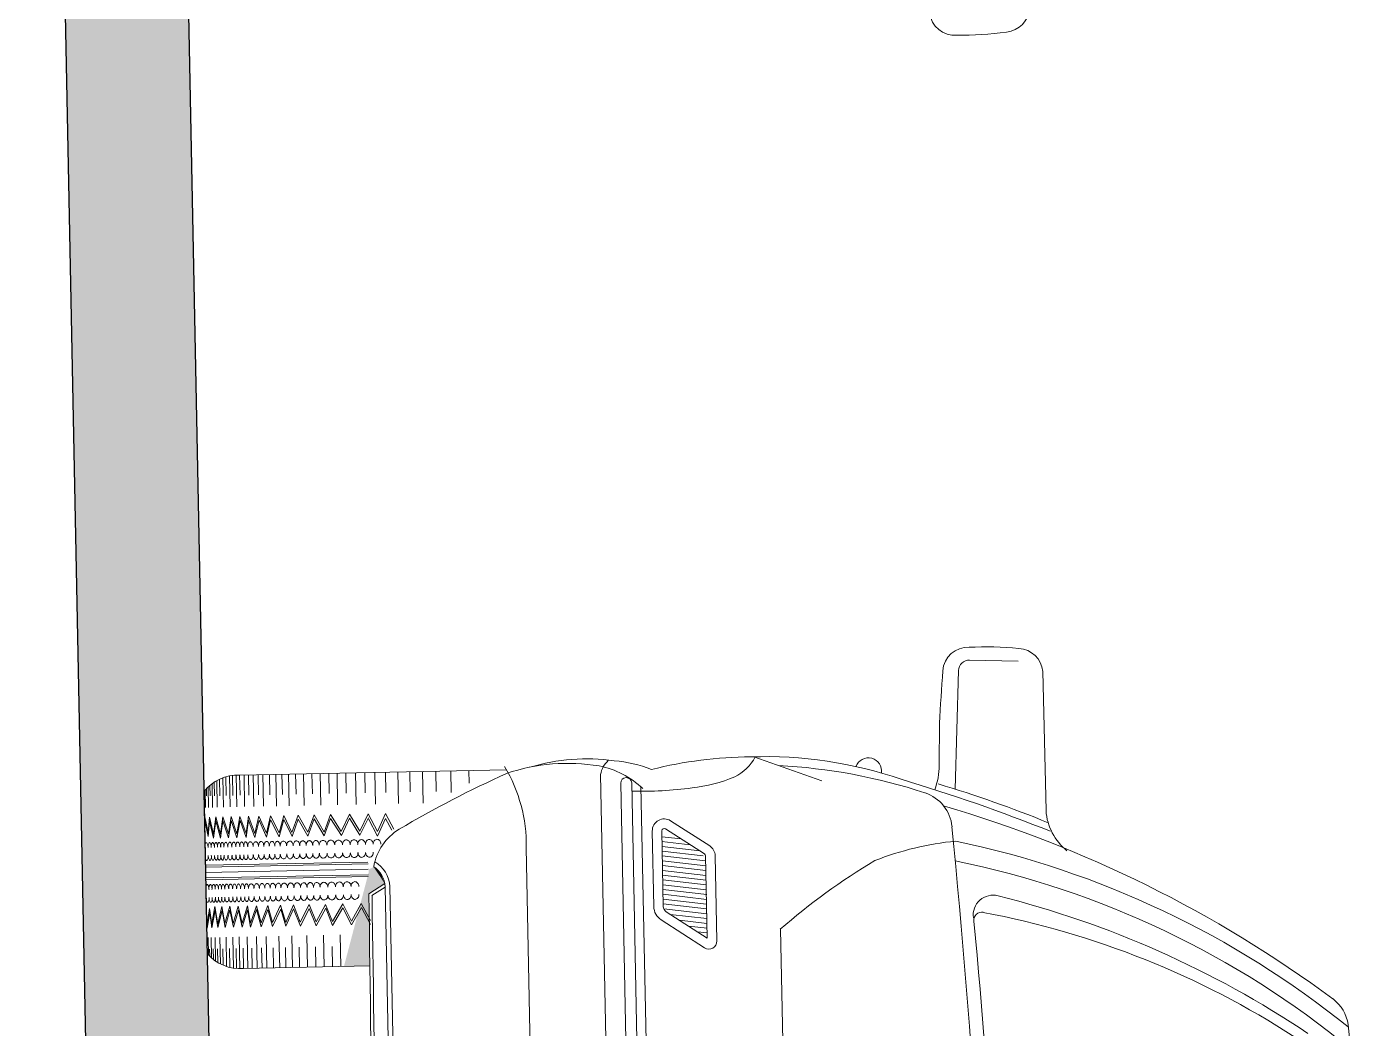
# Model space of a CAD drawing. Header units: feet. Extents: x 50754 to 76410, y 49660 to 67674.
# Drawn here: x 70055.1 to 70148.1, y 54781 to 54850.3 of the extents above; entities that cross this region are included whole.
import ezdxf

# ---------------------------------------------------------------- set-up
doc = ezdxf.new("R2010")
doc.units = ezdxf.units.FT
doc.linetypes.add('Amconstr', pattern=[9999, 9999, 0])
doc.layers.add('1_CAR', color=1, linetype='Continuous', lineweight=0)
for name, color, linetype in [('1_HATCH', 8, 'Continuous'), ('1_LINE', 4, 'Continuous'), ('MS GATE', 1, 'Continuous')]:
    doc.layers.add(name, color=color, linetype=linetype)

# ---------------------------------------------------------------- blocks, each defined once
blk = doc.blocks.new('admin enlclave road')
at = {"layer": '1_HATCH'}
blk.add_hatch(color=253, dxfattribs=at).paths.add_polyline_path([(44844.0095, -5351.3623), (44844.2076, -5351.3351), (44845.3463, -5358.5472), (44845.1481, -5358.5745)])
at = {"layer": '1_CAR', "color": 253, "linetype": 'Continuous'}
for p, q in [((44845.6704, -5356.1489), (44845.5733, -5355.5335)), ((44845.3689, -5355.54), (44844.9415, -5355.6075)), ((44845.2799, -5355.554), (44845.2854, -5355.5888)), ((44845.3088, -5355.5495), (44845.3121, -5355.5699)), ((44845.654, -5356.1588), (44845.5558, -5355.5363)), ((44845.6861, -5356.1518), (44845.5889, -5355.5364)), ((44845.1272, -5355.5781), (44845.1352, -5355.6289)), ((44845.1421, -5355.5758), (44845.1472, -5355.6082)), ((44845.1583, -5355.5732), (44845.1663, -5355.624)), ((44845.1753, -5355.5705), (44845.1804, -5355.6029)), ((44845.1951, -5355.5674), (44845.2031, -5355.6182)), ((44845.2141, -5355.5644), (44845.2193, -5355.5968)), ((44845.2346, -5355.5612), (44845.2427, -5355.6119)), ((44845.2558, -5355.5578), (44845.261, -5355.5902)), ((44844.9894, -5355.5999), (44844.9945, -5355.6323)), ((44844.9993, -5355.5983), (44845.0073, -5355.6491)), ((44845.0092, -5355.5968), (44845.0143, -5355.6291)), ((44845.0198, -5355.5951), (44845.0278, -5355.6458)), ((44845.0311, -5355.5933), (44845.0362, -5355.6257)), ((44845.0438, -5355.5913), (44845.0518, -5355.642)), ((44845.0573, -5355.5892), (44845.0624, -5355.6215)), ((44845.0707, -5355.5871), (44845.0787, -5355.6378)), ((44845.0841, -5355.5849), (44845.0892, -5355.6173)), ((44845.0975, -5355.5828), (44845.1055, -5355.6336)), ((44845.1117, -5355.5806), (44845.1168, -5355.6129)), ((44844.9059, -5355.6215), (44844.9126, -5355.664)), ((44844.9098, -5355.6187), (44844.9139, -5355.645)), ((44844.9151, -5355.6155), (44844.9225, -5355.6625)), ((44844.9198, -5355.6132), (44844.9245, -5355.6433)), ((44844.9253, -5355.6111), (44844.9331, -5355.6608)), ((44844.9301, -5355.6096), (44844.9351, -5355.6416)), ((44844.9357, -5355.6083), (44844.9437, -5355.6591)), ((44844.9413, -5355.6075), (44844.9465, -5355.6398)), ((44844.9484, -5355.6064), (44844.9564, -5355.6571)), ((44844.9555, -5355.6052), (44844.9606, -5355.6376)), ((44844.9633, -5355.604), (44844.9713, -5355.6548)), ((44844.971, -5355.6028), (44844.9761, -5355.6352)), ((44844.9788, -5355.6016), (44844.9868, -5355.6523)), ((44845.6337, -5355.6133), (44845.6653, -5355.6126)), ((44845.6349, -5355.621), (44845.6811, -5355.62)), ((44844.8876, -5355.642), (44844.9285, -5355.9013)), ((44844.8893, -5355.6393), (44844.8937, -5355.667)), ((44844.8909, -5355.6369), (44844.8927, -5355.6483)), ((44844.8934, -5355.6336), (44844.8985, -5355.6662)), ((44844.8958, -5355.6308), (44844.8984, -5355.6474)), ((44844.8989, -5355.6275), (44844.9048, -5355.6653)), ((44844.902, -5355.6246), (44844.9055, -5355.6463)), ((44845.1843, -5355.6371), (44845.201, -5355.6604)), ((44845.6361, -5355.6287), (44845.6978, -5355.6273)), ((44845.6374, -5355.6364), (44845.704, -5355.6349)), ((44845.6386, -5355.6441), (44845.7091, -5355.6425)), ((44845.1856, -5355.6449), (44845.1981, -5355.6624)), ((44845.6398, -5355.6518), (44845.7107, -5355.6502)), ((44845.641, -5355.6595), (44845.7119, -5355.6579)), ((44845.6422, -5355.6672), (44845.7131, -5355.6656)), ((44845.6434, -5355.6749), (44845.7143, -5355.6733)), ((44845.6447, -5355.6826), (44845.7156, -5355.681)), ((44845.6459, -5355.6902), (44845.7168, -5355.6887)), ((44845.6471, -5355.6979), (44845.7186, -5355.6964)), ((44845.6483, -5355.7056), (44845.7192, -5355.7041)), ((44844.9062, -5355.7601), (44845.1669, -5355.7189)), ((44844.9067, -5355.7629), (44845.1674, -5355.7217)), ((44844.9081, -5355.7717), (44845.1688, -5355.7305)), ((44845.6495, -5355.7133), (44845.7204, -5355.7118)), ((44845.6507, -5355.721), (44845.7216, -5355.7195)), ((44845.6527, -5355.7287), (44845.7229, -5355.7272)), ((44844.9095, -5355.7804), (44845.1701, -5355.7393)), ((44844.9099, -5355.7832), (44845.1706, -5355.7421)), ((44845.1752, -5355.7696), (44845.1986, -5355.7497)), ((44845.6644, -5355.7362), (44845.7241, -5355.7349)), ((44845.6802, -5355.7436), (44845.7253, -5355.7426)), ((44845.6961, -5355.751), (44845.7265, -5355.7503)), ((44845.9807, -5356.5951), (44845.8449, -5355.7351)), ((44845.1807, -5355.7716), (44845.2001, -5355.7553)), ((44845.7119, -5355.7583), (44845.7277, -5355.758)), ((44845.0278, -5355.9117), (44845.0198, -5355.8609)), ((44845.0483, -5355.9084), (44845.0402, -5355.8577)), ((44845.0688, -5355.9052), (44845.0607, -5355.8545)), ((44845.0928, -5355.9014), (44845.0848, -5355.8507)), ((44845.1196, -5355.8972), (44845.1116, -5355.8464)), ((44845.1465, -5355.8929), (44845.1385, -5355.8422)), ((44844.931, -5355.9034), (44844.9266, -5355.8756)), ((44844.9366, -5355.9075), (44844.9315, -5355.8749)), ((44844.9437, -5355.9116), (44844.9378, -5355.8739)), ((44844.9523, -5355.9152), (44844.9455, -5355.8727)), ((44844.9628, -5355.918), (44844.9554, -5355.8711)), ((44844.9739, -5355.9191), (44844.966, -5355.8694)), ((44844.9847, -5355.9186), (44844.9766, -5355.8677)), ((44844.9974, -5355.9165), (44844.9894, -5355.8657)), ((44845.0044, -5355.9154), (44844.9993, -5355.883)), ((44845.0122, -5355.9141), (44845.0042, -5355.8634)), ((44845.02, -5355.9129), (44845.0149, -5355.8805)), ((44845.0384, -5355.91), (44845.0333, -5355.8776)), ((44845.0582, -5355.9069), (44845.053, -5355.8745)), ((44845.0801, -5355.9034), (44845.075, -5355.8711)), ((44845.1062, -5355.8993), (44845.1011, -5355.8669)), ((44845.1331, -5355.8951), (44845.128, -5355.8627)), ((44844.9333, -5355.9052), (44844.9315, -5355.8937)), ((44844.9398, -5355.9094), (44844.9371, -5355.8928)), ((44844.9476, -5355.9134), (44844.9442, -5355.8917)), ((44844.9568, -5355.9166), (44844.9527, -5355.8904)), ((44844.968, -5355.9188), (44844.9633, -5355.8887)), ((44844.979, -5355.9191), (44844.9739, -5355.887)), ((44844.9903, -5355.9176), (44844.9852, -5355.8852)), ((44845.1929, -5355.8856), (44844.9905, -5355.9176))]:
    blk.add_line(p, q, dxfattribs=at)
for points in [[(44846.029, -5353.9064, 0.209734), (44846.007, -5353.9764), (44846.0414, -5354.1998, -0.375124), (44846.0097, -5354.2434, -0.037007), (44845.9306, -5354.2594, -0.407001), (44845.882, -5354.2294, -0.002874), (44845.8617, -5354.1465), (44845.8493, -5354.0794, 0.088919), (44845.8351, -5354.0417, -1.225539)], [(44846.2879, -5355.5464, -0.209734), (44846.2454, -5355.4865), (44846.2093, -5355.2634, 0.375124), (44846.1658, -5355.2317, 0.037007), (44846.0856, -5355.2408, 0.407001), (44846.0485, -5355.2843, 0.002874), (44846.0548, -5355.3695), (44846.0637, -5355.4372, -0.088919), (44846.0618, -5355.4774, 1.225539)], [(44846.1677, -5355.2524), (44846.0892, -5355.2614, 0.413654), (44846.0739, -5355.2805), (44846.0946, -5355.4721)], [(44845.766, -5355.4642, -0.160892), (44845.7375, -5355.5009, -0.068606), (44845.6714, -5355.5281, -0.042553), (44845.5753, -5355.5464, -1.154804)], [(44845.6022, -5355.5075, -0.061371), (44845.7589, -5355.4653, -0.092248), (44846.0056, -5355.4681, -0.022406), (44846.2569, -5355.5187)], [(44845.4063, -5355.5306, -0.109196), (44845.5403, -5355.5018, -0.080193), (44845.6022, -5355.5075, -1.053882)], [(44845.5923, -5355.5401, 0.145275), (44845.517, -5355.5134, 0.123707), (44845.3702, -5355.5458, 0.027302), (44845.2097, -5355.6593, 0.215996), (44845.1771, -5355.7251)], [(44845.6298, -5357.0025), (44845.4179, -5355.6604, 0.143099), (44845.3652, -5355.5353)], [(44845.8443, -5355.7358, -0.045497), (44845.9813, -5355.6047, -0.069883), (44846.107, -5355.5554, -0.118522), (44846.779, -5355.7675, -5.181435)], [(44845.1469, -5355.6929, 0.080127), (44845.1459, -5355.6899, 0.088898), (44845.1442, -5355.6877, 0.104967), (44845.1419, -5355.6863, 0.120066), (44845.1395, -5355.6861, 0.120066), (44845.1373, -5355.687, 0.104967), (44845.1354, -5355.6891, 0.088898), (44845.1345, -5355.6917, 0.080127), (44845.1345, -5355.6949, 0.080127)], [(44845.1589, -5355.6911, 0.080127), (44845.1579, -5355.6881, 0.088898), (44845.1562, -5355.6859, 0.104967), (44845.1538, -5355.6845, 0.120066), (44845.1514, -5355.6843, 0.120066), (44845.1492, -5355.6852, 0.104967), (44845.1474, -5355.6872, 0.088898), (44845.1464, -5355.6899, 0.080127), (44845.1464, -5355.693, 0.080127)], [(44845.1713, -5355.6891, 0.080127), (44845.1703, -5355.6861, 0.088898), (44845.1686, -5355.6839, 0.104967), (44845.1662, -5355.6825, 0.120066), (44845.1639, -5355.6823, 0.120066), (44845.1616, -5355.6832, 0.104967), (44845.1598, -5355.6853, 0.088898), (44845.1589, -5355.6879, 0.080127), (44845.1589, -5355.6911, 0.080127)], [(44845.1837, -5355.6871, 0.080127), (44845.1828, -5355.6842, 0.088898), (44845.181, -5355.6819, 0.104967), (44845.1787, -5355.6805, 0.120066), (44845.1763, -5355.6803, 0.120066), (44845.1741, -5355.6813, 0.104967), (44845.1723, -5355.6833, 0.088898), (44845.1713, -5355.686, 0.080127), (44845.1713, -5355.6891, 0.080127)], [(44845.0048, -5355.7153, 0.056778), (44845.004, -5355.7123, 0.070507), (44845.0027, -5355.71, 0.106196), (44845.0009, -5355.7085, 0.161166), (44844.9993, -5355.7082, 0.161166), (44844.9979, -5355.709, 0.106196), (44844.9966, -5355.711, 0.070507), (44844.996, -5355.7135, 0.056778), (44844.9962, -5355.7167, 0.056778)], [(44845.0135, -5355.714, 0.056778), (44845.0127, -5355.7109, 0.070507), (44845.0114, -5355.7087, 0.106196), (44845.0095, -5355.7071, 0.161166), (44845.008, -5355.7069, 0.161166), (44845.0065, -5355.7076, 0.106196), (44845.0052, -5355.7096, 0.070507), (44845.0047, -5355.7121, 0.056778), (44845.0048, -5355.7153, 0.056778)], [(44845.0222, -5355.7126, 0.056778), (44845.0213, -5355.7095, 0.070507), (44845.02, -5355.7073, 0.106196), (44845.0182, -5355.7058, 0.161166), (44845.0166, -5355.7055, 0.161166), (44845.0152, -5355.7062, 0.106196), (44845.0139, -5355.7083, 0.070507), (44845.0134, -5355.7108, 0.056778), (44845.0135, -5355.714, 0.056778)], [(44845.0326, -5355.711, 0.067829), (44845.0317, -5355.7079, 0.080107), (44845.0302, -5355.7057, 0.107097), (44845.0281, -5355.7042, 0.139237), (44845.0262, -5355.704, 0.139237), (44845.0244, -5355.7048, 0.107097), (44845.0228, -5355.7069, 0.080107), (44845.0221, -5355.7094, 0.067828), (44845.0222, -5355.7126, 0.067828)], [(44845.043, -5355.7093, 0.067829), (44845.0421, -5355.7063, 0.080107), (44845.0406, -5355.704, 0.107097), (44845.0386, -5355.7026, 0.139237), (44845.0366, -5355.7024, 0.139237), (44845.0348, -5355.7032, 0.107097), (44845.0333, -5355.7052, 0.080107), (44845.0325, -5355.7078, 0.067828), (44845.0326, -5355.711, 0.067828)], [(44845.0535, -5355.7077, 0.067829), (44845.0526, -5355.7046, 0.080107), (44845.0511, -5355.7024, 0.107097), (44845.049, -5355.7009, 0.139237), (44845.047, -5355.7007, 0.139237), (44845.0452, -5355.7015, 0.107097), (44845.0437, -5355.7036, 0.080107), (44845.043, -5355.7061, 0.067828), (44845.043, -5355.7093, 0.067828)], [(44845.0639, -5355.706, 0.067829), (44845.063, -5355.703, 0.080107), (44845.0615, -5355.7008, 0.107097), (44845.0594, -5355.6993, 0.139237), (44845.0574, -5355.6991, 0.139237), (44845.0557, -5355.6999, 0.107097), (44845.0541, -5355.7019, 0.080107), (44845.0534, -5355.7045, 0.067828), (44845.0535, -5355.7077, 0.067828)], [(44845.0743, -5355.7044, 0.067829), (44845.0734, -5355.7013, 0.080107), (44845.0719, -5355.6991, 0.107097), (44845.0698, -5355.6976, 0.139237), (44845.0679, -5355.6974, 0.139237), (44845.0661, -5355.6982, 0.107097), (44845.0645, -5355.7003, 0.080107), (44845.0638, -5355.7029, 0.067828), (44845.0639, -5355.706, 0.067828)], [(44845.0847, -5355.7027, 0.067829), (44845.0838, -5355.6997, 0.080107), (44845.0823, -5355.6975, 0.107097), (44845.0803, -5355.696, 0.139237), (44845.0783, -5355.6958, 0.139237), (44845.0765, -5355.6966, 0.107097), (44845.075, -5355.6986, 0.080107), (44845.0742, -5355.7012, 0.067828), (44845.0743, -5355.7044, 0.067828)], [(44845.0972, -5355.7008, 0.080127), (44845.0962, -5355.6978, 0.088898), (44845.0945, -5355.6955, 0.104967), (44845.0921, -5355.6942, 0.120066), (44845.0897, -5355.694, 0.120066), (44845.0875, -5355.6949, 0.104967), (44845.0857, -5355.6969, 0.088898), (44845.0848, -5355.6996, 0.080127), (44845.0847, -5355.7027, 0.080127)], [(44845.1096, -5355.6988, 0.080127), (44845.1086, -5355.6958, 0.088898), (44845.1069, -5355.6936, 0.104967), (44845.1046, -5355.6922, 0.120066), (44845.1022, -5355.692, 0.120066), (44845.0999, -5355.6929, 0.104967), (44845.0981, -5355.695, 0.088898), (44845.0972, -5355.6976, 0.080127), (44845.0972, -5355.7008, 0.080127)], [(44845.122, -5355.6968, 0.080127), (44845.1211, -5355.6939, 0.088898), (44845.1194, -5355.6916, 0.104967), (44845.117, -5355.6902, 0.120066), (44845.1146, -5355.69, 0.120066), (44845.1124, -5355.691, 0.104967), (44845.1106, -5355.693, 0.088898), (44845.1096, -5355.6957, 0.080127), (44845.1096, -5355.6988, 0.080127)], [(44845.1345, -5355.6949, 0.080127), (44845.1335, -5355.6919, 0.088898), (44845.1318, -5355.6897, 0.104967), (44845.1294, -5355.6883, 0.120066), (44845.127, -5355.6881, 0.120066), (44845.1248, -5355.689, 0.104967), (44845.123, -5355.691, 0.088898), (44845.1221, -5355.6937, 0.080127), (44845.122, -5355.6968, 0.080127)], [(44845.1365, -5355.7078, -0.080127), (44845.1365, -5355.7109, -0.088898), (44845.1356, -5355.7135, -0.104967), (44845.1337, -5355.7156, -0.120066), (44845.1315, -5355.7165, -0.120066), (44845.1291, -5355.7163, -0.104967), (44845.1268, -5355.7149, -0.088898), (44845.1251, -5355.7127, -0.080127), (44845.1241, -5355.7097, -0.080127)], [(44845.1489, -5355.7058, -0.080127), (44845.1489, -5355.7089, -0.088898), (44845.148, -5355.7116, -0.104967), (44845.1462, -5355.7136, -0.120066), (44845.144, -5355.7146, -0.120066), (44845.1416, -5355.7144, -0.104967), (44845.1392, -5355.713, -0.088898), (44845.1375, -5355.7107, -0.080127), (44845.1365, -5355.7078, -0.080127)], [(44845.1609, -5355.704, -0.080127), (44845.1609, -5355.7071, -0.088898), (44845.1599, -5355.7097, -0.104967), (44845.1581, -5355.7118, -0.120066), (44845.1559, -5355.7127, -0.120066), (44845.1535, -5355.7125, -0.104967), (44845.1512, -5355.7111, -0.088898), (44845.1494, -5355.7089, -0.080127), (44845.1485, -5355.7059, -0.080127)], [(44845.1733, -5355.702, -0.080127), (44845.1733, -5355.7051, -0.088898), (44845.1724, -5355.7078, -0.104967), (44845.1706, -5355.7098, -0.120066), (44845.1683, -5355.7107, -0.120066), (44845.1659, -5355.7106, -0.104967), (44845.1636, -5355.7092, -0.088898), (44845.1619, -5355.7069, -0.080127), (44845.1609, -5355.704, -0.080127)], [(44844.9068, -5355.7308, 0.034494), (44844.906, -5355.7277, 0.046388), (44844.9051, -5355.7254, 0.089454), (44844.9038, -5355.7237, 0.2264), (44844.9029, -5355.7235, 0.2264), (44844.9022, -5355.724, 0.089454), (44844.9014, -5355.726, 0.046388), (44844.9013, -5355.7284, 0.034494), (44844.9015, -5355.7316, 0.034494)], [(44844.9118, -5355.73, 0.034494), (44844.911, -5355.7269, 0.046388), (44844.9101, -5355.7247, 0.089454), (44844.9088, -5355.7229, 0.2264), (44844.9079, -5355.7227, 0.2264), (44844.9072, -5355.7232, 0.089454), (44844.9065, -5355.7252, 0.046388), (44844.9063, -5355.7276, 0.034494), (44844.9066, -5355.7309, 0.034494)], [(44844.9168, -5355.7292, 0.034494), (44844.9161, -5355.7261, 0.046388), (44844.9151, -5355.7239, 0.089454), (44844.9138, -5355.7221, 0.2264), (44844.9129, -5355.7219, 0.2264), (44844.9122, -5355.7224, 0.089454), (44844.9115, -5355.7244, 0.046388), (44844.9113, -5355.7268, 0.034494), (44844.9116, -5355.7301, 0.034494)], [(44844.922, -5355.7284, 0.034494), (44844.9213, -5355.7253, 0.046388), (44844.9203, -5355.723, 0.089454), (44844.919, -5355.7213, 0.2264), (44844.9181, -5355.7211, 0.2264), (44844.9174, -5355.7216, 0.089454), (44844.9167, -5355.7236, 0.046388), (44844.9165, -5355.726, 0.034494), (44844.9168, -5355.7292, 0.034494)], [(44844.927, -5355.7276, 0.034494), (44844.9263, -5355.7245, 0.046388), (44844.9254, -5355.7222, 0.089454), (44844.924, -5355.7205, 0.2264), (44844.9232, -5355.7203, 0.2264), (44844.9224, -5355.7208, 0.089454), (44844.9217, -5355.7228, 0.046388), (44844.9215, -5355.7252, 0.034494), (44844.9218, -5355.7284, 0.034494)], [(44844.932, -5355.7268, 0.034494), (44844.9313, -5355.7237, 0.046388), (44844.9304, -5355.7215, 0.089454), (44844.929, -5355.7197, 0.2264), (44844.9282, -5355.7195, 0.2264), (44844.9274, -5355.72, 0.089454), (44844.9267, -5355.722, 0.046388), (44844.9265, -5355.7244, 0.034494), (44844.9268, -5355.7277, 0.034494)], [(44844.9384, -5355.7258, 0.041985), (44844.9376, -5355.7227, 0.055167), (44844.9366, -5355.7205, 0.098023), (44844.9351, -5355.7188, 0.200541), (44844.934, -5355.7186, 0.200541), (44844.933, -5355.7191, 0.098023), (44844.9321, -5355.7212, 0.055167), (44844.9318, -5355.7236, 0.041985), (44844.932, -5355.7268, 0.041985)], [(44844.9447, -5355.7248, 0.041985), (44844.944, -5355.7217, 0.055167), (44844.9429, -5355.7195, 0.098023), (44844.9414, -5355.7178, 0.200541), (44844.9403, -5355.7176, 0.200541), (44844.9394, -5355.7181, 0.098023), (44844.9384, -5355.7202, 0.055167), (44844.9381, -5355.7226, 0.041985), (44844.9384, -5355.7258, 0.041985)], [(44844.9511, -5355.7238, 0.041985), (44844.9503, -5355.7207, 0.055167), (44844.9493, -5355.7185, 0.098023), (44844.9478, -5355.7168, 0.200541), (44844.9467, -5355.7165, 0.200541), (44844.9457, -5355.7171, 0.098023), (44844.9448, -5355.7192, 0.055167), (44844.9445, -5355.7216, 0.041985), (44844.9447, -5355.7248, 0.041985)], [(44844.9575, -5355.7228, 0.041985), (44844.9567, -5355.7197, 0.055167), (44844.9557, -5355.7175, 0.098023), (44844.9541, -5355.7158, 0.200541), (44844.953, -5355.7155, 0.200541), (44844.9521, -5355.7161, 0.098023), (44844.9512, -5355.7182, 0.055167), (44844.9509, -5355.7206, 0.041985), (44844.9511, -5355.7238, 0.041985)], [(44844.9638, -5355.7218, 0.041985), (44844.9631, -5355.7187, 0.055167), (44844.962, -5355.7165, 0.098023), (44844.9605, -5355.7148, 0.200541), (44844.9594, -5355.7145, 0.200541), (44844.9584, -5355.7151, 0.098023), (44844.9575, -5355.7172, 0.055167), (44844.9572, -5355.7196, 0.041985), (44844.9575, -5355.7228, 0.041985)], [(44844.9702, -5355.7208, 0.041985), (44844.9694, -5355.7177, 0.055167), (44844.9684, -5355.7155, 0.098023), (44844.9669, -5355.7138, 0.200541), (44844.9658, -5355.7135, 0.200541), (44844.9648, -5355.7141, 0.098023), (44844.9639, -5355.7162, 0.055167), (44844.9636, -5355.7186, 0.041985), (44844.9638, -5355.7218, 0.041985)], [(44844.9788, -5355.7194, 0.056778), (44844.978, -5355.7164, 0.070507), (44844.9767, -5355.7141, 0.106196), (44844.9749, -5355.7126, 0.161166), (44844.9733, -5355.7123, 0.161166), (44844.9719, -5355.7131, 0.106196), (44844.9706, -5355.7151, 0.070507), (44844.97, -5355.7176, 0.056778), (44844.9702, -5355.7208, 0.056778)], [(44844.9875, -5355.7181, 0.056778), (44844.9867, -5355.715, 0.070507), (44844.9854, -5355.7128, 0.106196), (44844.9835, -5355.7112, 0.161166), (44844.982, -5355.711, 0.161166), (44844.9805, -5355.7117, 0.106196), (44844.9792, -5355.7137, 0.070507), (44844.9787, -5355.7163, 0.056778), (44844.9788, -5355.7194, 0.056778)], [(44844.9962, -5355.7167, 0.056778), (44844.9953, -5355.7136, 0.070507), (44844.994, -5355.7114, 0.106196), (44844.9922, -5355.7099, 0.161166), (44844.9906, -5355.7096, 0.161166), (44844.9892, -5355.7103, 0.106196), (44844.9879, -5355.7124, 0.070507), (44844.9874, -5355.7149, 0.056778), (44844.9875, -5355.7181, 0.056778)], [(44844.9982, -5355.7296, -0.056778), (44844.9984, -5355.7328, -0.070507), (44844.9978, -5355.7353, -0.106196), (44844.9965, -5355.7373, -0.161166), (44844.9951, -5355.7381, -0.161166), (44844.9935, -5355.7378, -0.106196), (44844.9917, -5355.7363, -0.070507), (44844.9904, -5355.734, -0.056778), (44844.9895, -5355.731, -0.056778)], [(44845.0069, -5355.7282, -0.056778), (44845.007, -5355.7314, -0.070507), (44845.0065, -5355.7339, -0.106196), (44845.0052, -5355.7359, -0.161166), (44845.0038, -5355.7367, -0.161166), (44845.0022, -5355.7364, -0.106196), (44845.0004, -5355.7349, -0.070507), (44844.9991, -5355.7327, -0.056778), (44844.9982, -5355.7296, -0.056778)], [(44845.0155, -5355.7269, -0.056778), (44845.0157, -5355.73, -0.070507), (44845.0151, -5355.7326, -0.106196), (44845.0139, -5355.7346, -0.161166), (44845.0124, -5355.7353, -0.161166), (44845.0109, -5355.7351, -0.106196), (44845.009, -5355.7335, -0.070507), (44845.0077, -5355.7313, -0.056778), (44845.0069, -5355.7282, -0.056778)], [(44845.0242, -5355.7255, -0.056778), (44845.0244, -5355.7287, -0.070507), (44845.0238, -5355.7312, -0.106196), (44845.0225, -5355.7332, -0.161166), (44845.0211, -5355.7339, -0.161166), (44845.0195, -5355.7337, -0.106196), (44845.0177, -5355.7322, -0.070507), (44845.0164, -5355.7299, -0.056778), (44845.0155, -5355.7269, -0.056778)], [(44845.0346, -5355.7238, -0.067829), (44845.0347, -5355.727, -0.080107), (44845.034, -5355.7296, -0.107097), (44845.0324, -5355.7316, -0.139237), (44845.0307, -5355.7324, -0.139237), (44845.0287, -5355.7322, -0.107097), (44845.0266, -5355.7307, -0.080107), (44845.0251, -5355.7285, -0.067828), (44845.0242, -5355.7255, -0.067828)], [(44845.0451, -5355.7222, -0.067829), (44845.0451, -5355.7254, -0.080107), (44845.0444, -5355.7279, -0.107097), (44845.0429, -5355.73, -0.139237), (44845.0411, -5355.7308, -0.139237), (44845.0391, -5355.7306, -0.107097), (44845.037, -5355.7291, -0.080107), (44845.0356, -5355.7269, -0.067828), (44845.0346, -5355.7238, -0.067828)], [(44845.0555, -5355.7205, -0.067829), (44845.0556, -5355.7237, -0.080107), (44845.0548, -5355.7263, -0.107097), (44845.0533, -5355.7283, -0.139237), (44845.0515, -5355.7291, -0.139237), (44845.0496, -5355.7289, -0.107097), (44845.0475, -5355.7275, -0.080107), (44845.046, -5355.7252, -0.067828), (44845.0451, -5355.7222, -0.067828)], [(44845.0659, -5355.7189, -0.067829), (44845.066, -5355.7221, -0.080107), (44845.0653, -5355.7246, -0.107097), (44845.0637, -5355.7267, -0.139237), (44845.0619, -5355.7275, -0.139237), (44845.06, -5355.7273, -0.107097), (44845.0579, -5355.7258, -0.080107), (44845.0564, -5355.7236, -0.067828), (44845.0555, -5355.7205, -0.067828)], [(44845.0763, -5355.7173, -0.067829), (44845.0764, -5355.7204, -0.080107), (44845.0757, -5355.723, -0.107097), (44845.0742, -5355.725, -0.139237), (44845.0724, -5355.7259, -0.139237), (44845.0704, -5355.7256, -0.107097), (44845.0683, -5355.7242, -0.080107), (44845.0668, -5355.7219, -0.067828), (44845.0659, -5355.7189, -0.067828)], [(44845.0868, -5355.7156, -0.067829), (44845.0868, -5355.7188, -0.080107), (44845.0861, -5355.7213, -0.107097), (44845.0846, -5355.7234, -0.139237), (44845.0828, -5355.7242, -0.139237), (44845.0808, -5355.724, -0.107097), (44845.0787, -5355.7225, -0.080107), (44845.0773, -5355.7203, -0.067828), (44845.0763, -5355.7173, -0.067828)], [(44845.0992, -5355.7136, -0.080127), (44845.0992, -5355.7168, -0.088898), (44845.0983, -5355.7194, -0.104967), (44845.0964, -5355.7215, -0.120066), (44845.0942, -5355.7224, -0.120066), (44845.0918, -5355.7222, -0.104967), (44845.0895, -5355.7208, -0.088898), (44845.0877, -5355.7186, -0.080127), (44845.0868, -5355.7156, -0.080127)], [(44845.1116, -5355.7117, -0.080127), (44845.1116, -5355.7148, -0.088898), (44845.1107, -5355.7175, -0.104967), (44845.1089, -5355.7195, -0.120066), (44845.1067, -5355.7204, -0.120066), (44845.1043, -5355.7202, -0.104967), (44845.1019, -5355.7189, -0.088898), (44845.1002, -5355.7166, -0.080127), (44845.0992, -5355.7136, -0.080127)], [(44845.1241, -5355.7097, -0.080127), (44845.1241, -5355.7128, -0.088898), (44845.1231, -5355.7155, -0.104967), (44845.1213, -5355.7176, -0.120066), (44845.1191, -5355.7185, -0.120066), (44845.1167, -5355.7183, -0.104967), (44845.1143, -5355.7169, -0.088898), (44845.1126, -5355.7147, -0.080127), (44845.1116, -5355.7117, -0.080127)], [(44845.3495, -5356.702), (44845.2, -5355.7548, 0.23497), (44845.1771, -5355.7251, 0.247113)], [(44845.3572, -5356.7008), (44845.2076, -5355.7535, 0.251603), (44845.1777, -5355.7169)], [(44844.9088, -5355.7437, -0.034494), (44844.9091, -5355.7469, -0.046388), (44844.9089, -5355.7493, -0.089454), (44844.9082, -5355.7514, -0.2264), (44844.9074, -5355.7519, -0.2264), (44844.9065, -5355.7516, -0.089454), (44844.9052, -5355.7499, -0.046388), (44844.9043, -5355.7477, -0.034494), (44844.9036, -5355.7445, -0.034494)], [(44844.9138, -5355.7429, -0.034494), (44844.9141, -5355.7461, -0.046388), (44844.9139, -5355.7485, -0.089454), (44844.9132, -5355.7506, -0.2264), (44844.9124, -5355.7511, -0.2264), (44844.9116, -5355.7508, -0.089454), (44844.9102, -5355.7491, -0.046388), (44844.9093, -5355.7469, -0.034494), (44844.9086, -5355.7437, -0.034494)], [(44844.9188, -5355.7421, -0.034494), (44844.9191, -5355.7453, -0.046388), (44844.9189, -5355.7477, -0.089454), (44844.9182, -5355.7498, -0.2264), (44844.9174, -5355.7503, -0.2264), (44844.9166, -5355.7501, -0.089454), (44844.9152, -5355.7483, -0.046388), (44844.9143, -5355.7461, -0.034494), (44844.9136, -5355.7429, -0.034494)], [(44844.924, -5355.7413, -0.034494), (44844.9243, -5355.7445, -0.046388), (44844.9241, -5355.7469, -0.089454), (44844.9234, -5355.749, -0.2264), (44844.9226, -5355.7495, -0.2264), (44844.9218, -5355.7492, -0.089454), (44844.9204, -5355.7475, -0.046388), (44844.9195, -5355.7453, -0.034494), (44844.9188, -5355.7421, -0.034494)], [(44844.929, -5355.7405, -0.034494), (44844.9293, -5355.7437, -0.046388), (44844.9291, -5355.7461, -0.089454), (44844.9284, -5355.7482, -0.2264), (44844.9276, -5355.7487, -0.2264), (44844.9268, -5355.7484, -0.089454), (44844.9254, -5355.7467, -0.046388), (44844.9245, -5355.7445, -0.034494), (44844.9238, -5355.7413, -0.034494)], [(44844.934, -5355.7397, -0.034494), (44844.9343, -5355.7429, -0.046388), (44844.9341, -5355.7453, -0.089454), (44844.9334, -5355.7474, -0.2264), (44844.9327, -5355.7479, -0.2264), (44844.9318, -5355.7477, -0.089454), (44844.9305, -5355.7459, -0.046388), (44844.9295, -5355.7437, -0.034494), (44844.9288, -5355.7405, -0.034494)], [(44844.9404, -5355.7387, -0.041985), (44844.9406, -5355.7419, -0.055167), (44844.9403, -5355.7444, -0.098023), (44844.9394, -5355.7464, -0.200541), (44844.9385, -5355.747, -0.200541), (44844.9374, -5355.7467, -0.098023), (44844.9358, -5355.7451, -0.055167), (44844.9348, -5355.7428, -0.041985), (44844.934, -5355.7397, -0.041985)], [(44844.9468, -5355.7377, -0.041985), (44844.947, -5355.7409, -0.055167), (44844.9467, -5355.7434, -0.098023), (44844.9458, -5355.7454, -0.200541), (44844.9448, -5355.746, -0.200541), (44844.9437, -5355.7457, -0.098023), (44844.9422, -5355.7441, -0.055167), (44844.9412, -5355.7418, -0.041985), (44844.9404, -5355.7387, -0.041985)], [(44844.9531, -5355.7367, -0.041985), (44844.9534, -5355.7399, -0.055167), (44844.9531, -5355.7424, -0.098023), (44844.9521, -5355.7444, -0.200541), (44844.9512, -5355.745, -0.200541), (44844.9501, -5355.7447, -0.098023), (44844.9486, -5355.7431, -0.055167), (44844.9475, -5355.7408, -0.041985), (44844.9468, -5355.7377, -0.041985)], [(44844.9595, -5355.7357, -0.041985), (44844.9597, -5355.7389, -0.055167), (44844.9594, -5355.7413, -0.098023), (44844.9585, -5355.7434, -0.200541), (44844.9575, -5355.744, -0.200541), (44844.9564, -5355.7437, -0.098023), (44844.9549, -5355.7421, -0.055167), (44844.9539, -5355.7398, -0.041985), (44844.9531, -5355.7367, -0.041985)], [(44844.9659, -5355.7347, -0.041985), (44844.9661, -5355.7379, -0.055167), (44844.9658, -5355.7403, -0.098023), (44844.9649, -5355.7424, -0.200541), (44844.9639, -5355.743, -0.200541), (44844.9628, -5355.7427, -0.098023), (44844.9613, -5355.7411, -0.055167), (44844.9603, -5355.7388, -0.041985), (44844.9595, -5355.7357, -0.041985)], [(44844.9722, -5355.7337, -0.041985), (44844.9724, -5355.7369, -0.055167), (44844.9722, -5355.7393, -0.098023), (44844.9712, -5355.7414, -0.200541), (44844.9703, -5355.742, -0.200541), (44844.9692, -5355.7417, -0.098023), (44844.9677, -5355.7401, -0.055167), (44844.9666, -5355.7378, -0.041985), (44844.9659, -5355.7347, -0.041985)], [(44844.9809, -5355.7323, -0.056778), (44844.981, -5355.7355, -0.070507), (44844.9805, -5355.738, -0.106196), (44844.9792, -5355.7401, -0.161166), (44844.9778, -5355.7408, -0.161166), (44844.9762, -5355.7405, -0.106196), (44844.9744, -5355.739, -0.070507), (44844.9731, -5355.7368, -0.056778), (44844.9722, -5355.7337, -0.056778)], [(44844.9895, -5355.731, -0.056778), (44844.9897, -5355.7341, -0.070507), (44844.9891, -5355.7367, -0.106196), (44844.9879, -5355.7387, -0.161166), (44844.9864, -5355.7394, -0.161166), (44844.9849, -5355.7392, -0.106196), (44844.983, -5355.7376, -0.070507), (44844.9817, -5355.7354, -0.056778), (44844.9809, -5355.7323, -0.056778)], [(44845.0241, -5355.7812, 0.056778), (44845.0233, -5355.7781, 0.070507), (44845.022, -5355.7759, 0.106196), (44845.0201, -5355.7743, 0.161166), (44845.0186, -5355.7741, 0.161166), (44845.0171, -5355.7748, 0.106196), (44845.0159, -5355.7768, 0.070507), (44845.0153, -5355.7793, 0.056778), (44845.0155, -5355.7825, 0.056778)], [(44845.0328, -5355.7798, 0.056778), (44845.0319, -5355.7767, 0.070507), (44845.0307, -5355.7745, 0.106196), (44845.0288, -5355.773, 0.161166), (44845.0272, -5355.7727, 0.161166), (44845.0258, -5355.7734, 0.106196), (44845.0245, -5355.7755, 0.070507), (44845.024, -5355.778, 0.056778), (44845.0241, -5355.7812, 0.056778)], [(44845.0432, -5355.7782, 0.067829), (44845.0423, -5355.7751, 0.080107), (44845.0408, -5355.7729, 0.107097), (44845.0387, -5355.7714, 0.139237), (44845.0368, -5355.7712, 0.139237), (44845.035, -5355.772, 0.107097), (44845.0334, -5355.7741, 0.080107), (44845.0327, -5355.7766, 0.067828), (44845.0328, -5355.7798, 0.067828)], [(44845.0536, -5355.7765, 0.067829), (44845.0527, -5355.7735, 0.080107), (44845.0512, -5355.7712, 0.107097), (44845.0492, -5355.7698, 0.139237), (44845.0472, -5355.7696, 0.139237), (44845.0454, -5355.7704, 0.107097), (44845.0439, -5355.7724, 0.080107), (44845.0431, -5355.775, 0.067828), (44845.0432, -5355.7782, 0.067828)], [(44845.0641, -5355.7749, 0.067829), (44845.0632, -5355.7718, 0.080107), (44845.0617, -5355.7696, 0.107097), (44845.0596, -5355.7681, 0.139237), (44845.0576, -5355.7679, 0.139237), (44845.0558, -5355.7687, 0.107097), (44845.0543, -5355.7708, 0.080107), (44845.0536, -5355.7733, 0.067828), (44845.0536, -5355.7765, 0.067828)], [(44845.0745, -5355.7732, 0.067829), (44845.0736, -5355.7702, 0.080107), (44845.0721, -5355.768, 0.107097), (44845.07, -5355.7665, 0.139237), (44845.0681, -5355.7663, 0.139237), (44845.0663, -5355.7671, 0.107097), (44845.0647, -5355.7691, 0.080107), (44845.064, -5355.7717, 0.067828), (44845.0641, -5355.7749, 0.067828)], [(44845.0849, -5355.7716, 0.067829), (44845.084, -5355.7685, 0.080107), (44845.0825, -5355.7663, 0.107097), (44845.0804, -5355.7648, 0.139237), (44845.0785, -5355.7646, 0.139237), (44845.0767, -5355.7654, 0.107097), (44845.0752, -5355.7675, 0.080107), (44845.0744, -5355.7701, 0.067828), (44845.0745, -5355.7732, 0.067828)], [(44845.0954, -5355.7699, 0.067829), (44845.0944, -5355.7669, 0.080107), (44845.093, -5355.7647, 0.107097), (44845.0909, -5355.7632, 0.139237), (44845.0889, -5355.763, 0.139237), (44845.0871, -5355.7638, 0.107097), (44845.0856, -5355.7658, 0.080107), (44845.0849, -5355.7684, 0.067828), (44845.0849, -5355.7716, 0.067828)], [(44845.1078, -5355.768, 0.080127), (44845.1068, -5355.765, 0.088898), (44845.1051, -5355.7627, 0.104967), (44845.1027, -5355.7614, 0.120066), (44845.1003, -5355.7612, 0.120066), (44845.0981, -5355.7621, 0.104967), (44845.0963, -5355.7641, 0.088898), (44845.0954, -5355.7668, 0.080127), (44845.0954, -5355.7699, 0.080127)], [(44845.1202, -5355.766, 0.080127), (44845.1192, -5355.763, 0.088898), (44845.1175, -5355.7608, 0.104967), (44845.1152, -5355.7594, 0.120066), (44845.1128, -5355.7592, 0.120066), (44845.1106, -5355.7601, 0.104967), (44845.1087, -5355.7622, 0.088898), (44845.1078, -5355.7648, 0.080127), (44845.1078, -5355.768, 0.080127)], [(44845.1327, -5355.764, 0.080127), (44845.1317, -5355.7611, 0.088898), (44845.13, -5355.7588, 0.104967), (44845.1276, -5355.7574, 0.120066), (44845.1252, -5355.7572, 0.120066), (44845.123, -5355.7582, 0.104967), (44845.1212, -5355.7602, 0.088898), (44845.1202, -5355.7629, 0.080127), (44845.1202, -5355.766, 0.080127)], [(44845.1451, -5355.7621, 0.080127), (44845.1441, -5355.7591, 0.088898), (44845.1424, -5355.7569, 0.104967), (44845.14, -5355.7555, 0.120066), (44845.1376, -5355.7553, 0.120066), (44845.1354, -5355.7562, 0.104967), (44845.1336, -5355.7582, 0.088898), (44845.1327, -5355.7609, 0.080127), (44845.1327, -5355.764, 0.080127)], [(44845.1575, -5355.7601, 0.080127), (44845.1566, -5355.7571, 0.088898), (44845.1548, -5355.7549, 0.104967), (44845.1525, -5355.7535, 0.120066), (44845.1501, -5355.7533, 0.120066), (44845.1479, -5355.7542, 0.104967), (44845.146, -5355.7563, 0.088898), (44845.1451, -5355.7589, 0.080127), (44845.1451, -5355.7621, 0.080127)], [(44845.1596, -5355.773, -0.080127), (44845.1595, -5355.7761, -0.088898), (44845.1586, -5355.7788, -0.104967), (44845.1568, -5355.7808, -0.120066), (44845.1546, -5355.7818, -0.120066), (44845.1522, -5355.7816, -0.104967), (44845.1498, -5355.7802, -0.088898), (44845.1481, -5355.7779, -0.080127), (44845.1471, -5355.775, -0.080127)], [(44844.9174, -5355.798, 0.034494), (44844.9166, -5355.7949, 0.046388), (44844.9157, -5355.7926, 0.089454), (44844.9144, -5355.7909, 0.2264), (44844.9135, -5355.7907, 0.2264), (44844.9128, -5355.7912, 0.089454), (44844.912, -5355.7932, 0.046388), (44844.9119, -5355.7956, 0.034494), (44844.9122, -5355.7988, 0.034494)], [(44844.9224, -5355.7972, 0.034494), (44844.9217, -5355.7941, 0.046388), (44844.9207, -5355.7919, 0.089454), (44844.9194, -5355.7901, 0.2264), (44844.9185, -5355.7899, 0.2264), (44844.9178, -5355.7904, 0.089454), (44844.9171, -5355.7924, 0.046388), (44844.9169, -5355.7948, 0.034494), (44844.9172, -5355.7981, 0.034494)], [(44844.9274, -5355.7964, 0.034494), (44844.9267, -5355.7933, 0.046388), (44844.9258, -5355.7911, 0.089454), (44844.9244, -5355.7893, 0.2264), (44844.9236, -5355.7891, 0.2264), (44844.9228, -5355.7896, 0.089454), (44844.9221, -5355.7916, 0.046388), (44844.9219, -5355.794, 0.034494), (44844.9222, -5355.7973, 0.034494)], [(44844.9326, -5355.7956, 0.034494), (44844.9319, -5355.7925, 0.046388), (44844.931, -5355.7902, 0.089454), (44844.9296, -5355.7885, 0.2264), (44844.9288, -5355.7883, 0.2264), (44844.928, -5355.7888, 0.089454), (44844.9273, -5355.7908, 0.046388), (44844.9271, -5355.7932, 0.034494), (44844.9274, -5355.7964, 0.034494)], [(44844.9376, -5355.7948, 0.034494), (44844.9369, -5355.7917, 0.046388), (44844.936, -5355.7894, 0.089454), (44844.9346, -5355.7877, 0.2264), (44844.9338, -5355.7875, 0.2264), (44844.933, -5355.788, 0.089454), (44844.9323, -5355.79, 0.046388), (44844.9321, -5355.7924, 0.034494), (44844.9324, -5355.7956, 0.034494)], [(44844.9426, -5355.794, 0.034494), (44844.9419, -5355.7909, 0.046388), (44844.941, -5355.7887, 0.089454), (44844.9396, -5355.7869, 0.2264), (44844.9388, -5355.7867, 0.2264), (44844.938, -5355.7872, 0.089454), (44844.9373, -5355.7892, 0.046388), (44844.9371, -5355.7916, 0.034494), (44844.9374, -5355.7949, 0.034494)], [(44844.949, -5355.793, 0.041985), (44844.9482, -5355.7899, 0.055167), (44844.9472, -5355.7877, 0.098023), (44844.9457, -5355.786, 0.200541), (44844.9446, -5355.7858, 0.200541), (44844.9436, -5355.7863, 0.098023), (44844.9427, -5355.7884, 0.055167), (44844.9424, -5355.7908, 0.041985), (44844.9426, -5355.794, 0.041985)], [(44844.9553, -5355.792, 0.041985), (44844.9546, -5355.7889, 0.055167), (44844.9535, -5355.7867, 0.098023), (44844.952, -5355.785, 0.200541), (44844.9509, -5355.7848, 0.200541), (44844.95, -5355.7853, 0.098023), (44844.949, -5355.7874, 0.055167), (44844.9487, -5355.7898, 0.041985), (44844.949, -5355.793, 0.041985)], [(44844.9617, -5355.791, 0.041985), (44844.9609, -5355.7879, 0.055167), (44844.9599, -5355.7857, 0.098023), (44844.9584, -5355.784, 0.200541), (44844.9573, -5355.7837, 0.200541), (44844.9563, -5355.7843, 0.098023), (44844.9554, -5355.7864, 0.055167), (44844.9551, -5355.7888, 0.041985), (44844.9553, -5355.792, 0.041985)], [(44844.9681, -5355.79, 0.041985), (44844.9673, -5355.7869, 0.055167), (44844.9663, -5355.7847, 0.098023), (44844.9648, -5355.783, 0.200541), (44844.9637, -5355.7827, 0.200541), (44844.9627, -5355.7833, 0.098023), (44844.9618, -5355.7854, 0.055167), (44844.9615, -5355.7878, 0.041985), (44844.9617, -5355.791, 0.041985)], [(44844.9744, -5355.789, 0.041985), (44844.9737, -5355.7859, 0.055167), (44844.9726, -5355.7837, 0.098023), (44844.9711, -5355.782, 0.200541), (44844.97, -5355.7817, 0.200541), (44844.9691, -5355.7823, 0.098023), (44844.9681, -5355.7844, 0.055167), (44844.9678, -5355.7868, 0.041985), (44844.9681, -5355.79, 0.041985)], [(44844.9808, -5355.788, 0.041985), (44844.98, -5355.7849, 0.055167), (44844.979, -5355.7827, 0.098023), (44844.9775, -5355.781, 0.200541), (44844.9764, -5355.7807, 0.200541), (44844.9754, -5355.7813, 0.098023), (44844.9745, -5355.7834, 0.055167), (44844.9742, -5355.7858, 0.041985), (44844.9744, -5355.789, 0.041985)], [(44844.9895, -5355.7866, 0.056778), (44844.9886, -5355.7836, 0.070507), (44844.9873, -5355.7813, 0.106196), (44844.9855, -5355.7798, 0.161166), (44844.9839, -5355.7795, 0.161166), (44844.9825, -5355.7803, 0.106196), (44844.9812, -5355.7823, 0.070507), (44844.9807, -5355.7848, 0.056778), (44844.9808, -5355.788, 0.056778)], [(44844.9981, -5355.7853, 0.056778), (44844.9973, -5355.7822, 0.070507), (44844.996, -5355.78, 0.106196), (44844.9941, -5355.7784, 0.161166), (44844.9926, -5355.7782, 0.161166), (44844.9911, -5355.7789, 0.106196), (44844.9899, -5355.7809, 0.070507), (44844.9893, -5355.7835, 0.056778), (44844.9895, -5355.7866, 0.056778)], [(44845.0068, -5355.7839, 0.056778), (44845.0059, -5355.7808, 0.070507), (44845.0047, -5355.7786, 0.106196), (44845.0028, -5355.7771, 0.161166), (44845.0012, -5355.7768, 0.161166), (44844.9998, -5355.7775, 0.106196), (44844.9985, -5355.7796, 0.070507), (44844.998, -5355.7821, 0.056778), (44844.9981, -5355.7853, 0.056778)], [(44845.0155, -5355.7825, 0.056778), (44845.0146, -5355.7795, 0.070507), (44845.0133, -5355.7772, 0.106196), (44845.0115, -5355.7757, 0.161166), (44845.0099, -5355.7754, 0.161166), (44845.0085, -5355.7762, 0.106196), (44845.0072, -5355.7782, 0.070507), (44845.0067, -5355.7807, 0.056778), (44845.0068, -5355.7839, 0.056778)], [(44845.0175, -5355.7954, -0.056778), (44845.0176, -5355.7986, -0.070507), (44845.0171, -5355.8011, -0.106196), (44845.0158, -5355.8031, -0.161166), (44845.0144, -5355.8039, -0.161166), (44845.0128, -5355.8036, -0.106196), (44845.011, -5355.8021, -0.070507), (44845.0097, -5355.7999, -0.056778), (44845.0088, -5355.7968, -0.056778)], [(44845.0262, -5355.7941, -0.056778), (44845.0263, -5355.7972, -0.070507), (44845.0258, -5355.7998, -0.106196), (44845.0245, -5355.8018, -0.161166), (44845.0231, -5355.8025, -0.161166), (44845.0215, -5355.8023, -0.106196), (44845.0196, -5355.8007, -0.070507), (44845.0183, -5355.7985, -0.056778), (44845.0175, -5355.7954, -0.056778)], [(44845.0348, -5355.7927, -0.056778), (44845.035, -5355.7959, -0.070507), (44845.0344, -5355.7984, -0.106196), (44845.0331, -5355.8004, -0.161166), (44845.0317, -5355.8011, -0.161166), (44845.0301, -5355.8009, -0.106196), (44845.0283, -5355.7994, -0.070507), (44845.027, -5355.7971, -0.056778), (44845.0262, -5355.7941, -0.056778)], [(44845.0453, -5355.791, -0.067829), (44845.0453, -5355.7942, -0.080107), (44845.0446, -5355.7968, -0.107097), (44845.0431, -5355.7988, -0.139237), (44845.0413, -5355.7996, -0.139237), (44845.0393, -5355.7994, -0.107097), (44845.0372, -5355.7979, -0.080107), (44845.0357, -5355.7957, -0.067828), (44845.0348, -5355.7927, -0.067828)], [(44845.0557, -5355.7894, -0.067829), (44845.0557, -5355.7926, -0.080107), (44845.055, -5355.7951, -0.107097), (44845.0535, -5355.7972, -0.139237), (44845.0517, -5355.798, -0.139237), (44845.0497, -5355.7978, -0.107097), (44845.0476, -5355.7963, -0.080107), (44845.0462, -5355.7941, -0.067828), (44845.0453, -5355.791, -0.067828)], [(44845.0661, -5355.7877, -0.067829), (44845.0662, -5355.7909, -0.080107), (44845.0654, -5355.7935, -0.107097), (44845.0639, -5355.7955, -0.139237), (44845.0621, -5355.7963, -0.139237), (44845.0602, -5355.7961, -0.107097), (44845.0581, -5355.7947, -0.080107), (44845.0566, -5355.7924, -0.067828), (44845.0557, -5355.7894, -0.067828)], [(44845.0765, -5355.7861, -0.067829), (44845.0766, -5355.7893, -0.080107), (44845.0759, -5355.7918, -0.107097), (44845.0743, -5355.7939, -0.139237), (44845.0725, -5355.7947, -0.139237), (44845.0706, -5355.7945, -0.107097), (44845.0685, -5355.793, -0.080107), (44845.067, -5355.7908, -0.067828), (44845.0661, -5355.7877, -0.067828)], [(44845.087, -5355.7845, -0.067829), (44845.087, -5355.7876, -0.080107), (44845.0863, -5355.7902, -0.107097), (44845.0848, -5355.7922, -0.139237), (44845.083, -5355.7931, -0.139237), (44845.081, -5355.7928, -0.107097), (44845.0789, -5355.7914, -0.080107), (44845.0774, -5355.7891, -0.067828), (44845.0765, -5355.7861, -0.067828)], [(44845.0974, -5355.7828, -0.067829), (44845.0975, -5355.786, -0.080107), (44845.0967, -5355.7885, -0.107097), (44845.0952, -5355.7906, -0.139237), (44845.0934, -5355.7914, -0.139237), (44845.0914, -5355.7912, -0.107097), (44845.0894, -5355.7897, -0.080107), (44845.0879, -5355.7875, -0.067828), (44845.087, -5355.7845, -0.067828)], [(44845.1098, -5355.7808, -0.080127), (44845.1098, -5355.784, -0.088898), (44845.1089, -5355.7866, -0.104967), (44845.107, -5355.7887, -0.120066), (44845.1048, -5355.7896, -0.120066), (44845.1024, -5355.7894, -0.104967), (44845.1001, -5355.788, -0.088898), (44845.0984, -5355.7858, -0.080127), (44845.0974, -5355.7828, -0.080127)], [(44845.1223, -5355.7789, -0.080127), (44845.1222, -5355.782, -0.088898), (44845.1213, -5355.7847, -0.104967), (44845.1195, -5355.7867, -0.120066), (44845.1173, -5355.7876, -0.120066), (44845.1149, -5355.7874, -0.104967), (44845.1125, -5355.7861, -0.088898), (44845.1108, -5355.7838, -0.080127), (44845.1098, -5355.7808, -0.080127)], [(44845.1347, -5355.7769, -0.080127), (44845.1347, -5355.78, -0.088898), (44845.1337, -5355.7827, -0.104967), (44845.1319, -5355.7848, -0.120066), (44845.1297, -5355.7857, -0.120066), (44845.1273, -5355.7855, -0.104967), (44845.1249, -5355.7841, -0.088898), (44845.1232, -5355.7819, -0.080127), (44845.1223, -5355.7789, -0.080127)], [(44845.1471, -5355.775, -0.080127), (44845.1471, -5355.7781, -0.088898), (44845.1462, -5355.7807, -0.104967), (44845.1444, -5355.7828, -0.120066), (44845.1421, -5355.7837, -0.120066), (44845.1397, -5355.7835, -0.104967), (44845.1374, -5355.7821, -0.088898), (44845.1357, -5355.7799, -0.080127), (44845.1347, -5355.7769, -0.080127)], [(44844.9194, -5355.8109, -0.034494), (44844.9197, -5355.8141, -0.046388), (44844.9195, -5355.8165, -0.089454), (44844.9188, -5355.8186, -0.2264), (44844.918, -5355.8191, -0.2264), (44844.9172, -5355.8188, -0.089454), (44844.9158, -5355.8171, -0.046388), (44844.9149, -5355.8149, -0.034494), (44844.9142, -5355.8117, -0.034494)], [(44844.9244, -5355.8101, -0.034494), (44844.9247, -5355.8133, -0.046388), (44844.9245, -5355.8157, -0.089454), (44844.9238, -5355.8178, -0.2264), (44844.923, -5355.8183, -0.2264), (44844.9222, -5355.818, -0.089454), (44844.9208, -5355.8163, -0.046388), (44844.9199, -5355.8141, -0.034494), (44844.9192, -5355.8109, -0.034494)], [(44844.9294, -5355.8093, -0.034494), (44844.9297, -5355.8125, -0.046388), (44844.9295, -5355.8149, -0.089454), (44844.9288, -5355.817, -0.2264), (44844.928, -5355.8175, -0.2264), (44844.9272, -5355.8173, -0.089454), (44844.9258, -5355.8155, -0.046388), (44844.9249, -5355.8133, -0.034494), (44844.9242, -5355.8101, -0.034494)], [(44844.9346, -5355.8085, -0.034494), (44844.9349, -5355.8117, -0.046388), (44844.9347, -5355.8141, -0.089454), (44844.934, -5355.8162, -0.2264), (44844.9332, -5355.8167, -0.2264), (44844.9324, -5355.8164, -0.089454), (44844.931, -5355.8147, -0.046388), (44844.9301, -5355.8125, -0.034494), (44844.9294, -5355.8093, -0.034494)], [(44844.9396, -5355.8077, -0.034494), (44844.9399, -5355.8109, -0.046388), (44844.9397, -5355.8133, -0.089454), (44844.939, -5355.8154, -0.2264), (44844.9383, -5355.8159, -0.2264), (44844.9374, -5355.8156, -0.089454), (44844.9361, -5355.8139, -0.046388), (44844.9351, -5355.8117, -0.034494), (44844.9344, -5355.8085, -0.034494)], [(44844.9446, -5355.8069, -0.034494), (44844.9449, -5355.8101, -0.046388), (44844.9447, -5355.8125, -0.089454), (44844.944, -5355.8146, -0.2264), (44844.9433, -5355.8151, -0.2264), (44844.9424, -5355.8149, -0.089454), (44844.9411, -5355.8131, -0.046388), (44844.9402, -5355.8109, -0.034494), (44844.9394, -5355.8077, -0.034494)], [(44844.951, -5355.8059, -0.041985), (44844.9513, -5355.8091, -0.055167), (44844.951, -5355.8116, -0.098023), (44844.95, -5355.8136, -0.200541), (44844.9491, -5355.8142, -0.200541), (44844.948, -5355.8139, -0.098023), (44844.9465, -5355.8123, -0.055167), (44844.9454, -5355.81, -0.041985), (44844.9447, -5355.8069, -0.041985)], [(44844.9574, -5355.8049, -0.041985), (44844.9576, -5355.8081, -0.055167), (44844.9573, -5355.8106, -0.098023), (44844.9564, -5355.8126, -0.200541), (44844.9554, -5355.8132, -0.200541), (44844.9543, -5355.8129, -0.098023), (44844.9528, -5355.8113, -0.055167), (44844.9518, -5355.809, -0.041985), (44844.951, -5355.8059, -0.041985)], [(44844.9637, -5355.8039, -0.041985), (44844.964, -5355.8071, -0.055167), (44844.9637, -5355.8096, -0.098023), (44844.9627, -5355.8116, -0.200541), (44844.9618, -5355.8122, -0.200541), (44844.9607, -5355.8119, -0.098023), (44844.9592, -5355.8103, -0.055167), (44844.9581, -5355.808, -0.041985), (44844.9574, -5355.8049, -0.041985)], [(44844.9701, -5355.8029, -0.041985), (44844.9703, -5355.8061, -0.055167), (44844.97, -5355.8085, -0.098023), (44844.9691, -5355.8106, -0.200541), (44844.9681, -5355.8112, -0.200541), (44844.9671, -5355.8109, -0.098023), (44844.9655, -5355.8093, -0.055167), (44844.9645, -5355.807, -0.041985), (44844.9637, -5355.8039, -0.041985)], [(44844.9765, -5355.8019, -0.041985), (44844.9767, -5355.8051, -0.055167), (44844.9764, -5355.8075, -0.098023), (44844.9755, -5355.8096, -0.200541), (44844.9745, -5355.8102, -0.200541), (44844.9734, -5355.8099, -0.098023), (44844.9719, -5355.8083, -0.055167), (44844.9709, -5355.806, -0.041985), (44844.9701, -5355.8029, -0.041985)], [(44844.9828, -5355.8009, -0.041985), (44844.9831, -5355.8041, -0.055167), (44844.9828, -5355.8065, -0.098023), (44844.9818, -5355.8086, -0.200541), (44844.9809, -5355.8092, -0.200541), (44844.9798, -5355.8089, -0.098023), (44844.9783, -5355.8073, -0.055167), (44844.9772, -5355.805, -0.041985), (44844.9765, -5355.8019, -0.041985)], [(44844.9915, -5355.7995, -0.056778), (44844.9916, -5355.8027, -0.070507), (44844.9911, -5355.8052, -0.106196), (44844.9898, -5355.8073, -0.161166), (44844.9884, -5355.808, -0.161166), (44844.9868, -5355.8077, -0.106196), (44844.985, -5355.8062, -0.070507), (44844.9837, -5355.804, -0.056778), (44844.9828, -5355.8009, -0.056778)], [(44845.0002, -5355.7982, -0.056778), (44845.0003, -5355.8013, -0.070507), (44844.9998, -5355.8039, -0.106196), (44844.9985, -5355.8059, -0.161166), (44844.9971, -5355.8066, -0.161166), (44844.9955, -5355.8064, -0.106196), (44844.9936, -5355.8048, -0.070507), (44844.9923, -5355.8026, -0.056778), (44844.9915, -5355.7995, -0.056778)], [(44845.0088, -5355.7968, -0.056778), (44845.009, -5355.8, -0.070507), (44845.0084, -5355.8025, -0.106196), (44845.0071, -5355.8045, -0.161166), (44845.0057, -5355.8053, -0.161166), (44845.0041, -5355.805, -0.106196), (44845.0023, -5355.8035, -0.070507), (44845.001, -5355.8012, -0.056778), (44845.0002, -5355.7982, -0.056778)]]:
    blk.add_lwpolyline(points, format="xyb", dxfattribs=at)
for points in [[(44845.8782, -5355.4883), (44845.7637, -5355.4645)], [(44845.6259, -5356.1892), (44845.5213, -5355.5266)], [(44844.8946, -5355.6821), (44844.9034, -5355.7068), (44844.9023, -5355.6816), (44844.9124, -5355.7083), (44844.9122, -5355.68), (44844.9237, -5355.7065), (44844.9235, -5355.6782), (44844.9364, -5355.7045), (44844.937, -5355.6761), (44844.9498, -5355.7024), (44844.9511, -5355.6739), (44844.9646, -5355.7), (44844.9645, -5355.6718), (44844.9788, -5355.6978), (44844.9815, -5355.6691), (44844.9972, -5355.6949), (44844.9999, -5355.6662), (44845.0177, -5355.6917), (44845.0211, -5355.6628), (44845.0381, -5355.6884), (44845.0444, -5355.6592), (44845.0636, -5355.6844), (44845.0698, -5355.6551), (44845.0897, -5355.6803), (44845.096, -5355.651), (44845.1173, -5355.6759), (44845.1264, -5355.6462), (44845.147, -5355.6712), (44845.1568, -5355.6414)], [(44845.1568, -5355.6414), (44845.1754, -5355.6675), (44845.1843, -5355.6371)], [(44844.8957, -5355.6884), (44844.9044, -5355.7132), (44844.9033, -5355.688), (44844.9134, -5355.7146), (44844.9132, -5355.6864), (44844.9247, -5355.7129), (44844.9245, -5355.6846), (44844.9374, -5355.7108), (44844.938, -5355.6825), (44844.9508, -5355.7087), (44844.9521, -5355.6803), (44844.9657, -5355.7064), (44844.9655, -5355.6781), (44844.9798, -5355.7042), (44844.9825, -5355.6755), (44844.9982, -5355.7013), (44845.0009, -5355.6726), (44845.0187, -5355.698), (44845.0221, -5355.6692), (44845.0392, -5355.6948), (44845.0454, -5355.6655), (44845.0646, -5355.6908), (44845.0708, -5355.6615), (44845.0907, -5355.6866), (44845.097, -5355.6574), (44845.1183, -5355.6823), (44845.1274, -5355.6526), (44845.148, -5355.6776), (44845.1578, -5355.6478)], [(44845.158, -5355.6492), (44845.1766, -5355.6753), (44845.1856, -5355.6449)], [(44844.9219, -5355.8546), (44844.9226, -5355.8284), (44844.9294, -5355.8527), (44844.9307, -5355.8243), (44844.9393, -5355.8512), (44844.942, -5355.8225), (44844.9506, -5355.8494), (44844.9547, -5355.8205), (44844.964, -5355.8473), (44844.9681, -5355.8184), (44844.9781, -5355.845), (44844.983, -5355.816), (44844.9916, -5355.8429), (44844.9971, -5355.8138), (44845.0085, -5355.8402), (44845.0155, -5355.8109), (44845.0269, -5355.8373), (44845.036, -5355.8076), (44845.0481, -5355.834), (44845.0565, -5355.8044), (44845.0714, -5355.8303), (44845.0819, -5355.8004), (44845.0969, -5355.8263), (44845.1081, -5355.7963), (44845.123, -5355.8222), (44845.1356, -5355.7919), (44845.1534, -5355.8174), (44845.1653, -5355.7872), (44845.1838, -5355.8126)], [(44844.9229, -5355.861), (44844.9236, -5355.8348), (44844.9304, -5355.8591), (44844.9317, -5355.8306), (44844.9403, -5355.8575), (44844.943, -5355.8288), (44844.9516, -5355.8558), (44844.9557, -5355.8268), (44844.965, -5355.8536), (44844.9691, -5355.8247), (44844.9791, -5355.8514), (44844.984, -5355.8224), (44844.9926, -5355.8493), (44844.9981, -5355.8201), (44845.0095, -5355.8466), (44845.0165, -5355.8172), (44845.0279, -5355.8437), (44845.037, -5355.814), (44845.0491, -5355.8404), (44845.0575, -5355.8108), (44845.0724, -5355.8367), (44845.0829, -5355.8068), (44845.0979, -5355.8327), (44845.1091, -5355.8026), (44845.124, -5355.8285), (44845.1366, -5355.7983), (44845.1544, -5355.8237), (44845.1663, -5355.7936), (44845.1848, -5355.8189)]]:
    blk.add_lwpolyline(points, dxfattribs=at)
for points in [[(44845.7269, -5355.7824), (44845.6507, -5355.7468, -0.249405), (44845.6361, -5355.7275), (44845.617, -5355.6062, -0.600762), (44845.6442, -5355.5857), (44845.7126, -5355.6176, -0.249405), (44845.7235, -5355.6321), (44845.745, -5355.7687, -0.600762)], [(44845.729, -5355.7663), (44845.6572, -5355.7328, -0.249405), (44845.6514, -5355.7251), (44845.6322, -5355.6038, -0.600762), (44845.6377, -5355.5997), (44845.706, -5355.6316, -0.249405), (44845.7082, -5355.6345)]]:
    blk.add_lwpolyline(points, format="xyb", close=True, dxfattribs=at)
for centre, radius, start, end in [((44845.9511, -5355.4622), 0.0215, 359.4882, 167.4449), ((44845.7743, -5357.3628), 1.9177, 75.5896, 81.2459), ((44845.8837, -5356.3642), 0.8945, 79.49, 95.0336), ((44846.0352, -5355.548), 0.0644, 13.4143, 79.49), ((44845.5619, -5355.5286), 0.0406, 140.3933, 177.1473), ((44845.7837, -5357.4925), 2.0128, 61.3704, 81.5441), ((44845.5645, -5355.5349), 0.00886, 8.9716, 188.9716), ((44830.7896, -5359.184), 15.7375, 9.63074, 13.41427), ((44846.0167, -5357.0554), 1.4711, 58.4201, 86.3415), ((44844.9486, -5355.6779), 0.0708, 95.7529, 149.5742), ((44846.1832, -5355.6659), 0.0322, 83.1265, 195.8755), ((44846.0108, -5357.2345), 1.6102, 64.0452, 83.715), ((44846.1662, -5355.6767), 0.0129, 86.6585, 195.832), ((44846.0963, -5357.0726), 1.4105, 64.8752, 87.1284), ((44833.33, -5358.7081), 13.1764, 9.4373, 13.28508), ((44846.7164, -5355.7817), 0.0644, 16.1345, 60.383), ((44780.4997, -5365.7304), 65.438, 7.92513, 8.75545), ((44780.4997, -5365.7304), 65.4432, 7.92513, 8.752922), ((44839.1146, -5357.575), 7.8747, 8.16417, 13.29736), ((44844.9755, -5355.8484), 0.0708, 228.369, 282.1904), ((44844.9755, -5355.8484), 0.0708, 228.369, 282.1904)]:
    blk.add_arc(centre, radius, start, end, dxfattribs=at)
for points in [[(44845.1986, -5355.7497), (44845.1752, -5355.7696), (44845.1772, -5355.7257), (44845.1694, -5355.7308)], [(44845.1879, -5355.7377), (44845.1772, -5355.7257), (44845.1902, -5355.7351)], [(44845.1929, -5355.8856), (44845.1513, -5355.8922), (44845.1703, -5355.7355)], [(44845.1873, -5355.737), (44845.1979, -5355.749), (44845.1902, -5355.7351)]]:
    blk.add_solid(points, dxfattribs=at)
at = {"layer": '1_LINE', "color": 253}
for p, q in [((44844.2076, -5351.3351), (44845.3463, -5358.5472)), ((44844.0095, -5351.3623), (44845.1481, -5358.5745))]:
    blk.add_line(p, q, dxfattribs=at)

msp = doc.modelspace()

# ---------------------------------------------------------------- block references
at = {"layer": 'MS GATE', "linetype": 'Amconstr', "lineweight": 25, "xscale": 42.66674600251998, "yscale": 42.66674600251998, "zscale": 42.66674600251998, "rotation": 352.174150691152}
msp.add_blockref('admin enlclave road', (-1794383.54152, 541708.42207), dxfattribs=at)

doc.saveas('drawing.dxf')
